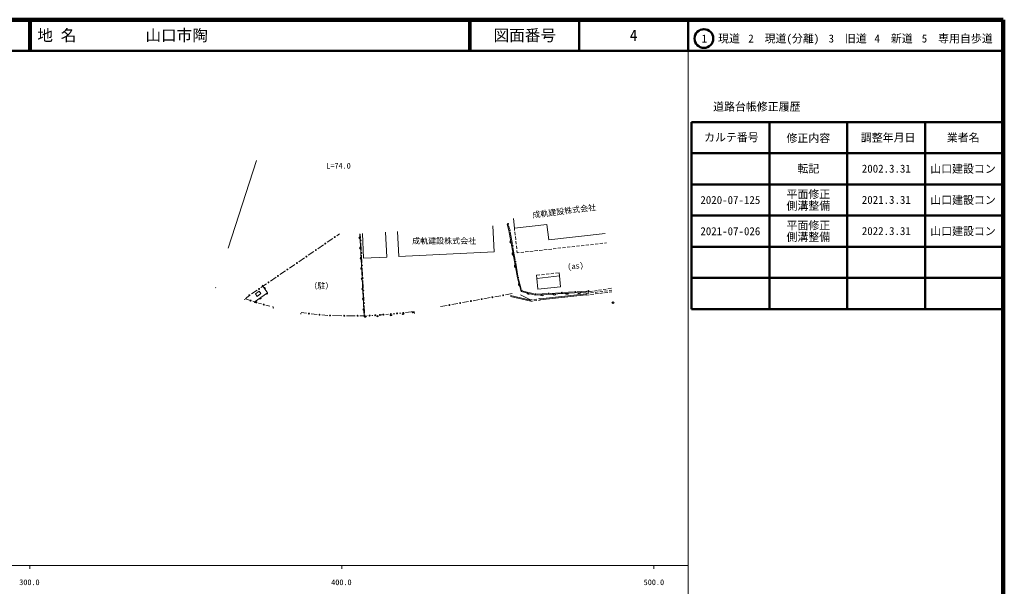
# Model space of a CAD drawing. Units: millimetres on the paper, with parts at other scales. Extents: x 40 to 680, y 20 to 380.
# Drawn here: x 364.7 to 680, y 198.4 to 380 of the extents above; entities that cross this region are included whole.
import ezdxf
from ezdxf.enums import TextEntityAlignment as Align

# ---------------------------------------------------------------- set-up
doc = ezdxf.new("R2010")
doc.units = ezdxf.units.MM
doc.header["$PDMODE"] = 32
doc.header["$PDSIZE"] = 0.5
for name, color, linetype, lineweight in [('M-BGD', 7, 'Continuous', 13), ('M-STR-HTXT', 7, 'Continuous', 13), ('M-TTL', 2, 'Continuous', 140), ('M-TTL-BAND', 7, 'Continuous', 13), ('M-TTL-FRAM', 2, 'Continuous', 50), ('M-TTL-LINE', 7, 'Continuous', 50)]:
    doc.layers.add(name, color=color, linetype=linetype, lineweight=lineweight)
doc.layers.add('M-OTRS', color=6, linetype='Continuous')
doc.layers.add('M-TTL-TXT', color=7, linetype='Continuous')
doc.styles.add('ＭＳ ゴシック', font='')
doc.styles.get('ＭＳ ゴシック').set_extended_font_data('MS Gothic')

msp = doc.modelspace()

# ---------------------------------------------------------------- linework, layer by layer
at = {"layer": 'M-BGD'}
for p, q in [((523.289, 313.205), (522.948, 316.26)), ((516.369, 313.962), (516.767, 305.584)), ((521.398, 314.03), (521.687, 313.001)), ((523.289, 313.205), (533.724, 314.368)), ((523.372, 312.459), (523.289, 313.205)), ((534.278, 309.399), (533.724, 314.368)), ((463.291, 308.648), (465.086, 309.877)), ((466.324, 310.725), (467.221, 311.34)), ((475.179, 284.817), (473.702, 311.321)), ((473.865, 311.265), (473.933, 310.003)), ((474.591, 311.422), (474.965, 303.542)), ((481.978, 311.871), (482.356, 303.893)), ((485.823, 312.105), (486.201, 304.133)), ((521.909, 312.028), (522.628, 307.952)), ((523.538, 310.969), (523.428, 311.962)), ((523.705, 309.478), (523.594, 310.472)), ((523.871, 307.987), (523.76, 308.981)), ((534.278, 309.399), (552.411, 311.42)), ((460.259, 306.571), (462.054, 307.8)), ((474.014, 308.505), (474.15, 305.981)), ((522.802, 306.967), (523.521, 302.891)), ((524.037, 306.496), (523.926, 307.49)), ((524.175, 305.254), (524.092, 305.999)), ((529.77, 305.878), (530.763, 305.988)), ((531.26, 306.044), (532.254, 306.155)), ((532.751, 306.21), (533.745, 306.321)), ((534.242, 306.376), (535.236, 306.487)), ((535.733, 306.542), (536.726, 306.653)), ((537.223, 306.709), (538.217, 306.819)), ((538.714, 306.875), (539.708, 306.986)), ((540.205, 307.041), (541.199, 307.152)), ((541.696, 307.207), (542.689, 307.318)), ((543.186, 307.373), (544.18, 307.484)), ((544.677, 307.54), (545.671, 307.65)), ((546.168, 307.706), (547.162, 307.817)), ((547.659, 307.872), (548.653, 307.983)), ((549.149, 308.038), (550.143, 308.149)), ((550.64, 308.204), (551.634, 308.315)), ((552.131, 308.371), (552.756, 308.44)), ((454.193, 302.416), (455.989, 303.646)), ((457.226, 304.494), (459.021, 305.723)), ((474.231, 304.483), (474.367, 301.959)), ((474.965, 303.542), (482.356, 303.893)), ((516.767, 305.584), (486.201, 304.133)), ((524.175, 305.254), (524.8, 305.324)), ((525.297, 305.379), (526.291, 305.49)), ((526.788, 305.545), (527.782, 305.656)), ((528.279, 305.711), (529.273, 305.822)), ((451.161, 300.339), (452.956, 301.569)), ((474.448, 300.461), (474.584, 297.937)), ((523.695, 301.906), (524.414, 297.83)), ((445.096, 296.185), (446.891, 297.415)), ((448.128, 298.262), (449.923, 299.492)), ((474.665, 296.439), (474.801, 293.915)), ((524.631, 296.855), (525.5, 293.627)), ((530.348, 298.063), (531.491, 298.19)), ((530.459, 297.069), (530.348, 298.063)), ((530.459, 297.069), (537.714, 297.878)), ((530.847, 293.59), (530.459, 297.069)), ((531.988, 298.246), (532.982, 298.356)), ((533.479, 298.412), (534.473, 298.523)), ((534.97, 298.578), (535.964, 298.689)), ((536.461, 298.744), (537.604, 298.872)), ((537.714, 297.878), (537.604, 298.872)), ((538.102, 294.399), (537.714, 297.878)), ((427.605, 294.186), (427.49, 293.998)), ((438.971, 292.085), (440.814, 293.277)), ((442.063, 294.108), (443.858, 295.338)), ((442.427, 294.901), (444.174, 292.48)), ((530.847, 293.59), (538.102, 294.399)), ((550.259, 293.254), (551.247, 293.413)), ((551.74, 293.493), (552.728, 293.652)), ((553.221, 293.731), (554.433, 293.927)), ((553.618, 293.154), (554.51, 293.269)), ((436.861, 290.406), (436.761, 290.156)), ((437.13, 290.551), (438.342, 291.677)), ((437.13, 290.551), (438.741, 289.942)), ((444.174, 292.48), (439.907, 289.401)), ((440.253, 292.123), (441.469, 293)), ((440.253, 292.123), (440.838, 291.312)), ((442.054, 292.189), (440.838, 291.312)), ((441.469, 293), (442.054, 292.189)), ((474.882, 292.417), (475.018, 289.893)), ((510.09, 289.912), (512.058, 290.268)), ((513.534, 290.535), (515.503, 290.89)), ((516.979, 291.157), (518.947, 291.513)), ((520.423, 291.78), (522.599, 292.173)), ((528.503, 289.813), (522.001, 291.26)), ((528.466, 290.129), (522.066, 291.552)), ((525.248, 291.821), (528.455, 290.219)), ((526.113, 293.016), (529.588, 292.088)), ((528.455, 290.219), (528.978, 290.281)), ((528.455, 290.219), (528.514, 289.723)), ((529.475, 290.34), (530.468, 290.458)), ((530.57, 291.99), (533.806, 292.187)), ((530.964, 290.517), (531.488, 290.579)), ((531.023, 290.02), (531.547, 290.082)), ((531.488, 290.579), (531.547, 290.082)), ((531.501, 290.479), (546.295, 292.11)), ((531.534, 290.181), (546.328, 291.812)), ((534.804, 292.248), (538.041, 292.446)), ((539.039, 292.507), (542.275, 292.705)), ((543.273, 292.766), (546.51, 292.963)), ((546.28, 292.209), (547.171, 292.324)), ((546.28, 292.209), (546.343, 291.713)), ((546.343, 291.713), (547.232, 291.827)), ((547.073, 292.74), (548.285, 292.935)), ((547.073, 292.74), (547.127, 292.318)), ((547.667, 292.387), (548.659, 292.515)), ((547.728, 291.891), (548.72, 292.019)), ((548.779, 293.015), (549.766, 293.174)), ((549.155, 292.579), (550.147, 292.707)), ((549.215, 292.083), (550.207, 292.21)), ((550.643, 292.771), (551.634, 292.898)), ((550.703, 292.274), (551.695, 292.402)), ((552.13, 292.962), (553.122, 293.09)), ((552.191, 292.466), (553.183, 292.594)), ((553.679, 292.658), (554.567, 292.772)), ((439.457, 289.72), (439.87, 289.593)), ((441.304, 289.156), (442.207, 288.886)), ((443.65, 288.477), (444.927, 288.134)), ((445.651, 287.94), (446.164, 287.81)), ((446.041, 287.639), (445.958, 287.366)), ((475.099, 288.395), (475.235, 285.871)), ((499.55, 288.006), (501.726, 288.4)), ((503.202, 288.666), (505.17, 289.022)), ((506.646, 289.289), (508.614, 289.645)), ((528.514, 289.723), (529.037, 289.785)), ((529.534, 289.844), (530.527, 289.961)), ((454.862, 285.937), (454.797, 285.606)), ((454.94, 286.147), (456.69, 285.884)), ((458.178, 285.694), (460.077, 285.495)), ((461.57, 285.361), (463.447, 285.22)), ((464.944, 285.154), (467.993, 285.114)), ((469.493, 285.104), (472.273, 285.103)), ((473.773, 285.103), (475.163, 285.102)), ((476.025, 285.14), (476.109, 285.142)), ((477.608, 285.194), (477.936, 285.209)), ((479.434, 285.289), (479.445, 285.29)), ((480.939, 285.412), (480.534, 285.37)), ((482.028, 285.503), (482.944, 285.572)), ((484.437, 285.707), (484.917, 285.757)), ((486.41, 285.903), (486.916, 285.948)), ((488.407, 286.108), (491.139, 286.455)), ((491.174, 286.349), (490.482, 286.266)), ((491.174, 286.349), (491.216, 285.843))]:
    msp.add_line(p, q, dxfattribs=at)
msp.add_lwpolyline([(520.934, 314.48), (521.504, 312.449), (524.256, 297.286), (525.462, 292.88), (530.053, 291.691), (546.168, 292.613), (547.073, 292.74)], dxfattribs=at)
for centre in [(521.263, 314.511), (521.822, 312.52), (465.705, 310.301), (473.974, 309.254), (459.64, 306.147), (462.673, 308.224), (522.715, 307.459), (456.607, 304.07), (474.191, 305.232), (450.542, 299.916), (453.575, 301.993), (474.408, 301.21), (523.608, 302.399), (447.509, 297.838), (474.625, 297.188), (524.501, 297.338), (441.444, 293.684), (444.477, 295.761), (474.842, 293.166), (525.63, 293.144), (438.342, 291.677), (438.741, 289.942), (512.796, 290.401), (516.241, 291.024), (519.685, 291.646), (530.071, 291.959), (534.305, 292.218), (538.54, 292.476), (542.774, 292.735), (547.009, 292.994), (440.586, 289.371), (442.925, 288.671), (475.059, 289.144), (502.464, 288.533), (505.908, 289.156), (509.352, 289.778), (457.432, 285.773), (460.823, 285.417), (464.195, 285.164), (468.743, 285.104), (473.023, 285.103), (475.276, 285.122), (476.859, 285.159), (478.685, 285.244), (480.193, 285.335), (481.28, 285.447), (483.692, 285.628), (485.663, 285.836), (487.663, 286.014)]:
    msp.add_circle(centre, 0.15, dxfattribs=at)
for centre, radius, start, end in [((473.826, 310.062), 0.354, 101.98716, 264.39234), ((473.826, 310.062), 0.283, 104.2112, 262.1683), ((473.826, 310.062), 0.212, 107.95753, 258.42197), ((473.826, 310.062), 0.142, 115.66926, 250.71024), ((473.826, 310.062), 0.1, 125.98692, 240.39258), ((522.428, 308.851), 0.567, 128.36143, 252.21646), ((474.009, 306.784), 0.354, 101.98716, 264.39234), ((474.009, 306.784), 0.283, 104.2112, 262.1683), ((474.009, 306.784), 0.212, 107.95753, 258.42197), ((474.009, 306.784), 0.142, 115.66926, 250.71024), ((474.009, 306.784), 0.1, 125.98692, 240.39258), ((474.191, 303.507), 0.354, 101.98716, 264.39234), ((474.191, 303.507), 0.283, 104.2112, 262.1683), ((474.191, 303.507), 0.212, 107.95753, 258.42197), ((474.191, 303.507), 0.142, 115.66926, 250.71024), ((474.191, 303.507), 0.1, 125.98692, 240.39258), ((523.142, 304.915), 0.567, 128.36143, 252.21646), ((474.374, 300.229), 0.354, 101.98716, 264.39234), ((474.374, 300.229), 0.283, 104.2112, 262.1683), ((474.374, 300.229), 0.212, 107.95753, 258.42197), ((474.374, 300.229), 0.142, 115.66926, 250.71024), ((474.374, 300.229), 0.1, 125.98692, 240.39258), ((523.857, 300.979), 0.567, 128.36143, 252.21646), ((474.557, 296.951), 0.354, 101.98716, 264.39234), ((474.557, 296.951), 0.283, 104.2112, 262.1683), ((474.557, 296.951), 0.212, 107.95753, 258.42197), ((474.557, 296.951), 0.142, 115.66926, 250.71024), ((474.557, 296.951), 0.1, 125.98692, 240.39258), ((443.116, 293.854), 0.354, 314.6064, 117.01158), ((443.116, 293.854), 0.283, 316.83044, 114.78754), ((443.116, 293.854), 0.212, 320.57676, 111.04121), ((443.116, 293.854), 0.142, 328.28849, 103.32948), ((443.116, 293.854), 0.1, 338.60615, 93.01182), ((474.739, 293.673), 0.354, 101.98716, 264.39234), ((474.739, 293.673), 0.283, 104.2112, 262.1683), ((474.739, 293.673), 0.212, 107.95753, 258.42197), ((474.739, 293.673), 0.142, 115.66926, 250.71024), ((474.739, 293.673), 0.1, 125.98692, 240.39258), ((525.117, 295.153), 0.567, 133.38244, 257.23746), ((441.728, 290.782), 0.354, 224.6064, 27.01158), ((441.728, 290.782), 0.283, 226.83044, 24.78754), ((441.728, 290.782), 0.212, 230.57676, 21.04121), ((441.728, 290.782), 0.142, 238.28849, 13.32948), ((441.728, 290.782), 0.1, 248.60615, 3.01182), ((443.858, 292.319), 0.354, 224.6064, 27.01158), ((443.858, 292.319), 0.283, 226.83044, 24.78754), ((443.858, 292.319), 0.212, 230.57676, 21.04121), ((443.858, 292.319), 0.142, 238.28849, 13.32948), ((443.858, 292.319), 0.1, 248.60615, 3.01182), ((474.922, 290.395), 0.354, 101.98716, 264.39234), ((474.922, 290.395), 0.283, 104.2112, 262.1683), ((474.922, 290.395), 0.212, 107.95753, 258.42197), ((474.922, 290.395), 0.142, 115.66926, 250.71024), ((474.922, 290.395), 0.1, 125.98692, 240.39258), ((527.824, 292.543), 0.567, 193.55304, 317.40807), ((532.105, 292.075), 0.567, 211.3471, 335.20212), ((536.098, 292.304), 0.567, 211.3471, 335.20212), ((540.092, 292.532), 0.567, 211.3471, 335.20212), ((544.085, 292.761), 0.567, 211.3471, 335.20212), ((440.159, 289.65), 0.354, 224.6064, 27.01158), ((440.159, 289.65), 0.283, 226.83044, 24.78754), ((440.159, 289.65), 0.212, 230.57676, 21.04121), ((440.159, 289.65), 0.142, 238.28849, 13.32948), ((440.159, 289.65), 0.1, 248.60615, 3.01182), ((475.105, 287.117), 0.354, 101.98716, 264.39234), ((475.105, 287.117), 0.283, 104.2112, 262.1683), ((475.105, 287.117), 0.212, 107.95753, 258.42197), ((475.105, 287.117), 0.142, 115.66926, 250.71024), ((475.105, 287.117), 0.1, 125.98692, 240.39258), ((475.521, 284.952), 0.354, 192.4815, 354.88668), ((475.521, 284.952), 0.283, 194.70554, 352.66264), ((475.521, 284.952), 0.212, 198.45187, 348.91632), ((475.521, 284.952), 0.142, 206.1636, 341.20459), ((475.521, 284.952), 0.1, 216.48126, 330.88692), ((479.399, 285.11), 0.354, 192.52881, 354.93399), ((479.399, 285.11), 0.283, 194.75285, 352.70995), ((479.399, 285.11), 0.212, 198.49917, 348.96362), ((479.399, 285.11), 0.142, 206.2109, 341.25189), ((479.399, 285.11), 0.1, 216.52857, 330.93423), ((483.706, 285.466), 0.354, 192.8419, 355.24707), ((483.706, 285.466), 0.283, 195.06594, 353.02304), ((483.706, 285.466), 0.212, 198.81226, 349.27671), ((483.706, 285.466), 0.142, 206.52399, 341.56498), ((483.706, 285.466), 0.1, 216.84165, 331.24732), ((487.621, 285.835), 0.354, 195.50725, 357.91243), ((487.621, 285.835), 0.283, 197.73129, 355.68839), ((487.621, 285.835), 0.212, 201.47761, 351.94206), ((487.621, 285.835), 0.142, 209.18934, 344.23033), ((487.621, 285.835), 0.1, 219.50701, 333.91267), ((490.82, 286.354), 0.354, 196.78896, 359.19413), ((490.82, 286.354), 0.283, 199.01299, 356.9701), ((490.82, 286.354), 0.212, 202.75932, 353.22377), ((490.82, 286.354), 0.142, 210.47105, 345.51204), ((490.82, 286.354), 0.1, 220.78871, 335.19438)]:
    msp.add_arc(centre, radius, start, end, dxfattribs=at)
at = {"layer": 'M-OTRS'}
msp.add_point((554.926, 289.276), dxfattribs=at)
at = {"layer": 'M-STR-HTXT'}
msp.add_line((440.574, 334.848), (431.578, 306.763), dxfattribs=at)
at = {"layer": 'M-TTL'}
for p, q in [((680, 380), (40, 380)), ((680, 20), (680, 380))]:
    msp.add_line(p, q, dxfattribs=at)
at = {"layer": 'M-TTL-BAND'}
for p, q in [((579, 20), (579, 370)), ((40, 205), (579, 205)), ((368, 205), (368, 204)), ((468, 205), (468, 204)), ((568, 205), (568, 204))]:
    msp.add_line(p, q, dxfattribs=at)
at = {"layer": 'M-TTL-FRAM'}
for p, q in [((580, 347.197), (580, 287.197)), ((580, 347.197), (680, 347.197)), ((580, 287.197), (680, 287.197))]:
    msp.add_line(p, q, dxfattribs=at)
at = {"layer": 'M-TTL-LINE'}
for p, q in [((367.75, 380), (367.75, 370)), ((368.25, 380), (368.25, 370)), ((508.747, 380), (508.747, 370)), ((509.247, 380), (509.247, 370)), ((543.997, 380), (543.997, 370)), ((579, 380), (579, 370)), ((40, 370), (680, 370)), ((605, 347.197), (605, 287.197)), ((630, 347.197), (630, 287.197)), ((655, 347.197), (655, 287.197)), ((580, 337.197), (680, 337.197)), ((580, 327.197), (680, 327.197)), ((580, 317.197), (680, 317.197)), ((580, 307.197), (680, 307.197)), ((580, 297.197), (680, 297.197))]:
    msp.add_line(p, q, dxfattribs=at)
msp.add_circle((584.031, 373.958), 3, dxfattribs=at)

# ---------------------------------------------------------------- texts
at = {"layer": 'M-BGD', "style": 'ＭＳ ゴシック'}
for s, p in [('成軌建設株式会社', (539.263, 318.637)), ('(as)', (542.863, 301.056))]:
    msp.add_text(s, height=1.833, rotation=7.179, dxfattribs=at).set_placement(p, align=Align.MIDDLE_CENTER)
for s, p in [('成軌建設株式会社', (500.769, 307.599)), ('（駐）', (461.4, 293.196))]:
    msp.add_text(s, height=1.833, dxfattribs=at).set_placement(p, align=Align.BOTTOM_CENTER)
at = {"layer": 'M-STR-HTXT', "style": 'ＭＳ ゴシック'}
msp.add_text('L=74.0', height=1.833, dxfattribs=at).set_placement((466.911, 331.681), align=Align.BOTTOM_CENTER)
at = {"layer": 'M-TTL-BAND', "style": 'ＭＳ ゴシック'}
for s, p in [('300.0', (367.844, 198.195)), ('400.0', (467.844, 198.195)), ('500.0', (568, 198.195))]:
    msp.add_text(s, height=1.833, dxfattribs=at).set_placement(p, align=Align.BOTTOM_CENTER)
at = {"layer": 'M-TTL-TXT', "style": 'ＭＳ ゴシック'}
for s, p in [('地 名', (370.38, 375)), ('山口市陶', (405.024, 375))]:
    msp.add_text(s, height=3.666, dxfattribs=at).set_placement(p, align=Align.MIDDLE_LEFT)
for s, height, p in [('図面番号', 3.666, (526.622, 375)), ('4', 3.666, (561.497, 375)), ('1\u3000現道', 2.566, (589.448, 373.958)), ('2\u3000現道(分離)', 2.566, (609.619, 373.958)), ('3\u3000旧道', 2.566, (630.121, 373.958)), ('4\u3000新道', 2.566, (644.824, 373.958)), ('5\u3000専用自歩道', 2.566, (665.228, 373.958)), ('道路台帳修正履歴', 2.566, (600.968, 352.113)), ('カルテ番号', 2.566, (592.839, 342.277)), ('修正内容', 2.566, (617.509, 342.023)), ('調整年月日', 2.566, (643.089, 342.197)), ('業者名', 2.566, (667.134, 342.197)), ('転記', 2.566, (617.5, 332.245)), ('2002.3.31', 2.566, (642.5, 332.245)), ('山口建設コン', 2.566, (667.077, 332.189)), ('平面修正', 2.566, (617.5, 324.047)), ('2020-07-125', 2.566, (592.5, 322.197)), ('側溝整備', 2.566, (617.5, 320.347)), ('2021.3.31', 2.566, (642.5, 322.245)), ('山口建設コン', 2.566, (667.077, 322.189)), ('平面修正', 2.566, (617.5, 314.047)), ('2021-07-026', 2.566, (592.5, 312.197)), ('2022.3.31', 2.566, (642.5, 312.245)), ('山口建設コン', 2.566, (667.077, 312.189)), ('側溝整備', 2.566, (617.5, 310.347))]:
    msp.add_text(s, height=height, dxfattribs=at).set_placement(p, align=Align.MIDDLE_CENTER)

doc.saveas('drawing.dxf')
